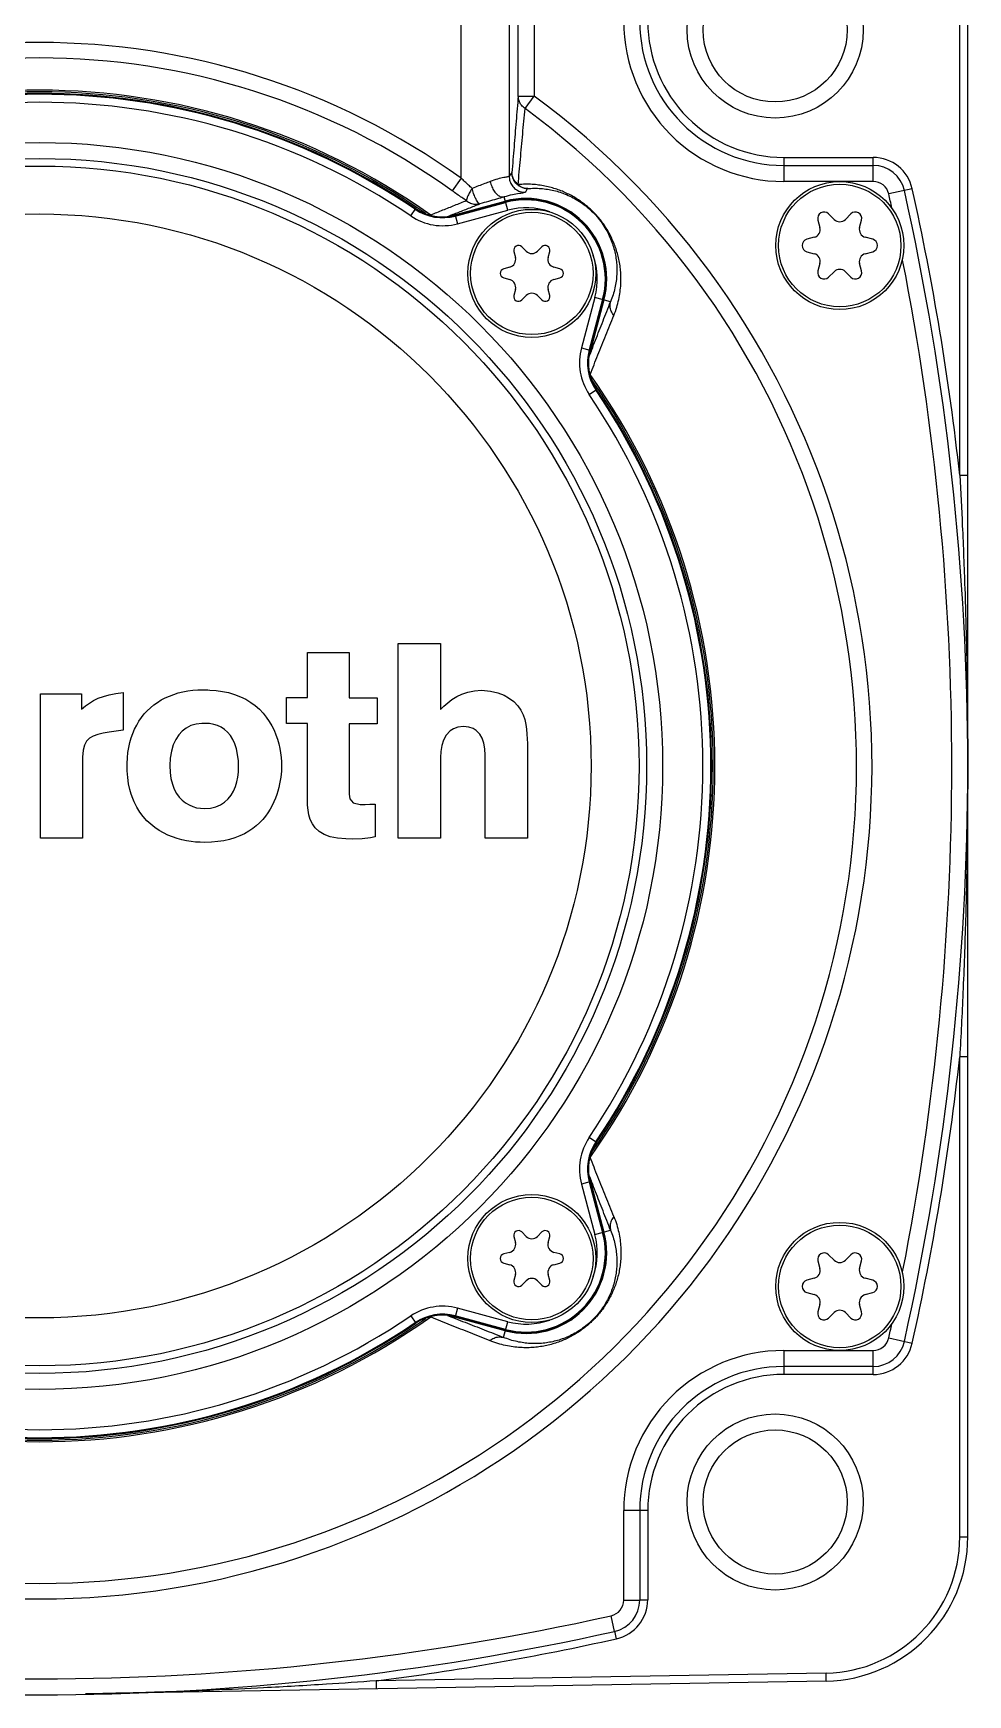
# Model space of a CAD drawing. Header units: millimetres. Extents: x -3388 to 4307, y 243 to 4457.
# Drawn here: x -3269.8 to -3211.4, y 1389.6 to 1493.3 of the extents above; entities that cross this region are included whole.
import ezdxf

# ---------------------------------------------------------------- set-up
doc = ezdxf.new("R2010")
doc.units = ezdxf.units.MM

msp = doc.modelspace()

# ---------------------------------------------------------------- linework, layer by layer
at = {"color": 9, "linetype": 'Continuous'}
for p, q in [((-3243.05975, 1484.29165), (-3243.05975, 1505.58869)), ((-3240.06078, 1505.18869), (-3240.06078, 1484.40998)), ((-3239.49504, 1489.42012), (-3239.49504, 1501.64971)), ((-3238.49538, 1501.64971), (-3238.49538, 1489.41998)), ((-3211.90407, 1465.75459), (-3211.90407, 1495.73201)), ((-3239.49504, 1489.41998), (-3238.49538, 1489.41998)), ((-3239.0694, 1488.64312), (-3238.49538, 1489.41998)), ((-3222.90407, 1485.58869), (-3217.3171, 1485.58869)), ((-3222.90407, 1485.58869), (-3222.90407, 1484.08869)), ((-3217.31683, 1484.08869), (-3217.31683, 1485.58869)), ((-3243.05974, 1484.29164), (-3243.62298, 1483.50693)), ((-3217.31683, 1484.08869), (-3222.90403, 1484.08869)), ((-3243.85597, 1481.904), (-3240.3013, 1482.85647)), ((-3243.42541, 1481.9299), (-3240.27893, 1482.77299)), ((-3240.14957, 1482.2902), (-3240.37262, 1483.12265)), ((-3214.87688, 1483.63316), (-3216.34084, 1483.30648)), ((-3246.20403, 1481.93473), (-3245.89475, 1482.3926)), ((-3244.97032, 1481.97765), (-3244.96268, 1481.9884)), ((-3243.43906, 1481.98082), (-3243.29605, 1481.4471)), ((-3243.29601, 1481.44711), (-3240.14957, 1482.2902)), ((-3234.70257, 1476.84319), (-3235.54565, 1473.69675)), ((-3234.1363, 1476.69147), (-3235.08877, 1473.1368)), ((-3234.21977, 1476.71383), (-3235.06287, 1473.56735)), ((-3233.72295, 1476.58071), (-3234.70257, 1476.8432)), ((-3235.54566, 1473.69671), (-3235.01195, 1473.5537)), ((-3235.00436, 1472.03008), (-3235.01512, 1472.02244)), ((-3235.05805, 1470.78872), (-3234.60016, 1471.09801)), ((-3211.90407, 1465.75459), (-3211.40407, 1465.75459)), ((-3211.40407, 1429.42279), (-3211.90407, 1429.42279)), ((-3211.90407, 1399.44538), (-3211.90407, 1429.42279)), ((-3234.60016, 1424.07937), (-3235.05803, 1424.38866)), ((-3235.01512, 1423.15494), (-3235.00436, 1423.1473)), ((-3235.01195, 1421.62368), (-3235.54566, 1421.48067)), ((-3235.54565, 1421.48063), (-3234.70257, 1418.33419)), ((-3235.08877, 1422.04059), (-3234.1363, 1418.48592)), ((-3235.06287, 1421.61004), (-3234.21977, 1418.46355)), ((-3234.70257, 1418.33419), (-3233.72297, 1418.59667)), ((-3246.20404, 1413.24267), (-3245.89475, 1412.78479)), ((-3244.96268, 1413.18898), (-3244.97033, 1413.19974)), ((-3240.3013, 1412.32092), (-3243.85597, 1413.27339)), ((-3243.29605, 1413.73029), (-3243.43906, 1413.19657)), ((-3240.27893, 1412.40439), (-3243.42541, 1413.24749)), ((-3240.14957, 1412.88719), (-3243.29601, 1413.73027)), ((-3240.41205, 1411.90757), (-3240.14957, 1412.88719)), ((-3222.90407, 1411.08869), (-3222.90407, 1409.58869)), ((-3222.90403, 1411.08869), (-3217.31683, 1411.08869)), ((-3217.31683, 1409.58869), (-3217.31683, 1411.08869)), ((-3216.34084, 1411.8709), (-3214.87684, 1411.54421)), ((-3217.3171, 1409.58869), (-3222.90407, 1409.58869)), ((-3231.40407, 1401.08869), (-3232.90407, 1401.08869)), ((-3232.90407, 1395.50146), (-3232.90407, 1401.08865)), ((-3231.40407, 1401.08869), (-3231.40407, 1395.52686)), ((-3211.90407, 1399.44536), (-3211.40407, 1399.44536)), ((-3231.90407, 1395.52659), (-3231.40407, 1395.52659)), ((-3233.46849, 1393.54946), (-3233.68628, 1394.52546)), ((-3232.90407, 1395.50145), (-3231.90407, 1395.50145)), ((-3233.3596, 1393.08663), (-3233.46323, 1393.55103)), ((-3220.25574, 1390.94666), (-3248.37001, 1390.45592)), ((-3248.37001, 1390.45592), (-3248.36129, 1389.956)), ((-3220.247, 1390.44673), (-3220.25573, 1390.94666))]:
    msp.add_line(p, q, dxfattribs=at)
at = {"color": 7, "linetype": 'Continuous'}
for p, q in [((-3211.40407, 1399.44536), (-3211.40407, 1495.73202)), ((-3222.90407, 1485.08869), (-3217.31683, 1485.08869)), ((-3239.88692, 1484.6412), (-3240.06078, 1484.40998)), ((-3243.43906, 1481.98082), (-3240.29257, 1482.82391)), ((-3220.7677, 1481.67783), (-3220.64294, 1481.2122)), ((-3219.75762, 1481.72333), (-3220.09849, 1482.0642)), ((-3218.70965, 1482.0642), (-3219.05052, 1481.72333)), ((-3218.16521, 1481.2122), (-3218.04044, 1481.67783)), ((-3220.99649, 1480.59983), (-3221.46212, 1480.47506)), ((-3217.34602, 1480.47506), (-3217.81165, 1480.59983)), ((-3239.76761, 1479.72152), (-3239.66704, 1479.3462)), ((-3238.99848, 1479.7322), (-3239.27323, 1480.00695)), ((-3238.01663, 1480.00695), (-3238.29137, 1479.7322)), ((-3237.62281, 1479.3462), (-3237.52224, 1479.72152)), ((-3221.46212, 1479.70232), (-3220.99649, 1479.57756)), ((-3217.81165, 1479.57756), (-3217.34602, 1479.70232)), ((-3240.0206, 1478.73383), (-3240.39591, 1478.63327)), ((-3236.89394, 1478.63327), (-3237.26926, 1478.73383)), ((-3220.64294, 1478.96518), (-3220.7677, 1478.49956)), ((-3218.04044, 1478.49956), (-3218.16521, 1478.96518)), ((-3240.39591, 1478.06241), (-3240.0206, 1477.96184)), ((-3237.26926, 1477.96184), (-3236.89394, 1478.06241)), ((-3220.09849, 1478.11319), (-3219.75762, 1478.45405)), ((-3219.05052, 1478.45405), (-3218.70965, 1478.11319)), ((-3239.66704, 1477.34947), (-3239.76761, 1476.97416)), ((-3239.27323, 1476.68873), (-3238.99848, 1476.96347)), ((-3238.29137, 1476.96347), (-3238.01663, 1476.68873)), ((-3237.52224, 1476.97416), (-3237.62281, 1477.34947)), ((-3234.16885, 1476.70019), (-3235.01195, 1473.5537)), ((-3252.67112, 1454.66894), (-3250.05572, 1454.66894)), ((-3252.67112, 1451.86426), (-3252.67112, 1454.66894)), ((-3250.05572, 1454.66894), (-3250.05572, 1451.84707)), ((-3246.99383, 1455.2367), (-3244.34424, 1455.2367)), ((-3246.99383, 1443.0893), (-3246.99383, 1455.2367)), ((-3244.34424, 1455.2367), (-3244.34424, 1451.12427)), ((-3269.34666, 1452.08797), (-3266.78282, 1452.08797)), ((-3269.34666, 1443.0893), (-3269.34666, 1452.08797)), ((-3266.78282, 1452.08797), (-3266.78282, 1451.14161)), ((-3266.29227, 1451.51587), (-3266.02591, 1451.67397)), ((-3266.02591, 1451.67397), (-3265.73554, 1451.81272)), ((-3265.73554, 1451.81272), (-3265.41372, 1451.93211)), ((-3265.41372, 1451.93211), (-3265.05298, 1452.03214)), ((-3265.05298, 1452.03214), (-3264.64586, 1452.11279)), ((-3264.64586, 1452.11279), (-3264.18491, 1452.17408)), ((-3264.18491, 1452.17408), (-3264.18491, 1449.83402)), ((-3262.25852, 1451.40076), (-3262.0336, 1451.56152)), ((-3262.0336, 1451.56152), (-3261.79665, 1451.70791)), ((-3261.79665, 1451.70791), (-3261.54806, 1451.83974)), ((-3261.54806, 1451.83974), (-3261.28818, 1451.95679)), ((-3261.28818, 1451.95679), (-3261.0174, 1452.05889)), ((-3261.0174, 1452.05889), (-3260.7361, 1452.14582)), ((-3260.7361, 1452.14582), (-3260.44466, 1452.21739)), ((-3260.44466, 1452.21739), (-3260.14345, 1452.2734)), ((-3260.14345, 1452.2734), (-3259.83283, 1452.31365)), ((-3259.83283, 1452.31365), (-3259.5132, 1452.33794)), ((-3259.5132, 1452.33794), (-3259.18492, 1452.34593)), ((-3259.18492, 1452.34593), (-3259.03526, 1452.34561)), ((-3259.03526, 1452.34561), (-3258.89316, 1452.34096)), ((-3258.89316, 1452.34096), (-3258.75486, 1452.32878)), ((-3258.75486, 1452.32878), (-3258.36309, 1452.29912)), ((-3258.36309, 1452.29912), (-3257.97369, 1452.24795)), ((-3257.97369, 1452.24795), (-3257.58917, 1452.17033)), ((-3257.58917, 1452.17033), (-3257.21202, 1452.0613)), ((-3257.21202, 1452.0613), (-3256.84477, 1451.91594)), ((-3256.84477, 1451.91594), (-3256.50995, 1451.74964)), ((-3256.50995, 1451.74964), (-3256.20307, 1451.56187)), ((-3256.20307, 1451.56187), (-3255.92313, 1451.35473)), ((-3253.97874, 1451.86426), (-3252.67112, 1451.86426)), ((-3253.97874, 1450.24699), (-3253.97874, 1451.86426)), ((-3250.05572, 1451.84707), (-3248.30097, 1451.84707)), ((-3248.30097, 1451.84707), (-3248.30097, 1450.22977)), ((-3243.9027, 1451.53483), (-3243.6376, 1451.73439)), ((-3243.6376, 1451.73439), (-3243.34001, 1451.91802)), ((-3243.34001, 1451.91802), (-3243.00773, 1452.07666)), ((-3243.00773, 1452.07666), (-3242.63854, 1452.20121)), ((-3242.63854, 1452.20121), (-3242.23027, 1452.2826)), ((-3242.23027, 1452.2826), (-3241.78067, 1452.31175)), ((-3241.78067, 1452.31175), (-3241.23411, 1452.26578)), ((-3241.23411, 1452.26578), (-3240.76329, 1452.15044)), ((-3240.76329, 1452.15044), (-3240.37953, 1451.99958)), ((-3240.37953, 1451.99958), (-3240.09415, 1451.84707)), ((-3240.09415, 1451.84707), (-3239.77799, 1451.60453)), ((-3239.77799, 1451.60453), (-3239.52649, 1451.3436)), ((-3266.78282, 1451.14161), (-3266.54209, 1451.33842)), ((-3266.54209, 1451.33842), (-3266.29227, 1451.51587)), ((-3263.18952, 1450.38831), (-3263.03039, 1450.61795)), ((-3263.03039, 1450.61795), (-3262.85735, 1450.83422)), ((-3262.85735, 1450.83422), (-3262.67077, 1451.0369)), ((-3262.67077, 1451.0369), (-3262.47103, 1451.22582)), ((-3262.47103, 1451.22582), (-3262.25852, 1451.40076)), ((-3255.92313, 1451.35473), (-3255.66916, 1451.13031)), ((-3255.66916, 1451.13031), (-3255.44015, 1450.89073)), ((-3255.44015, 1450.89073), (-3255.23513, 1450.63807)), ((-3255.23513, 1450.63807), (-3255.05311, 1450.37444)), ((-3244.34424, 1451.12427), (-3244.13751, 1451.32843)), ((-3244.13751, 1451.32843), (-3243.9027, 1451.53483)), ((-3239.52649, 1451.3436), (-3239.33198, 1451.06758)), ((-3239.33198, 1451.06758), (-3239.18683, 1450.7798)), ((-3239.18683, 1450.7798), (-3239.08337, 1450.48353)), ((-3265.76313, 1449.55105), (-3266.04611, 1449.45424)), ((-3265.43454, 1449.62692), (-3265.76313, 1449.55105)), ((-3265.06213, 1449.69638), (-3265.43454, 1449.62692)), ((-3264.18491, 1449.83402), (-3265.06213, 1449.69638)), ((-3263.67946, 1449.33989), (-3263.57972, 1449.62108)), ((-3263.57972, 1449.62108), (-3263.46456, 1449.88967)), ((-3263.46456, 1449.88967), (-3263.33438, 1450.14548)), ((-3263.33438, 1450.14548), (-3263.18952, 1450.38831)), ((-3260.70895, 1449.5311), (-3260.89706, 1449.23925)), ((-3260.49227, 1449.77061), (-3260.70895, 1449.5311)), ((-3260.25183, 1449.95447), (-3260.49227, 1449.77061)), ((-3259.94418, 1450.10678), (-3260.25183, 1449.95447)), ((-3259.61351, 1450.19789), (-3259.94418, 1450.10678)), ((-3259.27144, 1450.24699), (-3259.61351, 1450.19789)), ((-3259.04726, 1450.24699), (-3259.27144, 1450.24699)), ((-3258.77877, 1450.2322), (-3259.04726, 1450.24699)), ((-3258.52231, 1450.18734), (-3258.77877, 1450.2322)), ((-3258.27953, 1450.11164), (-3258.52231, 1450.18734)), ((-3258.05206, 1450.00438), (-3258.27953, 1450.11164)), ((-3257.84155, 1449.86478), (-3258.05206, 1450.00438)), ((-3257.64964, 1449.6921), (-3257.84155, 1449.86478)), ((-3257.47799, 1449.4856), (-3257.64964, 1449.6921)), ((-3257.32823, 1449.24451), (-3257.47799, 1449.4856)), ((-3255.05311, 1450.37444), (-3254.89311, 1450.10195)), ((-3254.89311, 1450.10195), (-3254.75413, 1449.82269)), ((-3254.75413, 1449.82269), (-3254.6352, 1449.53877)), ((-3254.6352, 1449.53877), (-3254.53532, 1449.25228)), ((-3252.67112, 1450.24699), (-3253.97874, 1450.24699)), ((-3252.67065, 1445.73895), (-3252.67112, 1450.24699)), ((-3248.30097, 1450.22977), (-3250.05572, 1450.22977)), ((-3250.05572, 1450.22977), (-3250.05572, 1446.03144)), ((-3244.00164, 1449.5122), (-3244.1734, 1449.20489)), ((-3243.74193, 1449.78225), (-3244.00164, 1449.5122)), ((-3243.54701, 1449.90716), (-3243.74193, 1449.78225)), ((-3243.27171, 1450.01294), (-3243.54701, 1449.90716)), ((-3242.91611, 1450.05755), (-3243.27171, 1450.01294)), ((-3242.58475, 1450.01744), (-3242.91611, 1450.05755)), ((-3242.31839, 1449.92), (-3242.58475, 1450.01744)), ((-3242.12475, 1449.79958), (-3242.31839, 1449.92)), ((-3241.90345, 1449.5763), (-3242.12475, 1449.79958)), ((-3241.74814, 1449.31577), (-3241.90345, 1449.5763)), ((-3239.08337, 1450.48353), (-3239.01398, 1450.1821)), ((-3239.01398, 1450.1821), (-3238.971, 1449.8788)), ((-3238.971, 1449.8788), (-3238.94679, 1449.57695)), ((-3238.94679, 1449.57695), (-3238.93369, 1449.27985)), ((-3266.68593, 1448.56717), (-3266.71383, 1448.14786)), ((-3266.60339, 1448.89295), (-3266.68593, 1448.56717)), ((-3266.46805, 1449.13971), (-3266.60339, 1448.89295)), ((-3266.28169, 1449.32197), (-3266.46805, 1449.13971)), ((-3266.04611, 1449.45424), (-3266.28169, 1449.32197)), ((-3263.88244, 1448.4228), (-3263.8312, 1448.74055)), ((-3263.8312, 1448.74055), (-3263.76341, 1449.04632)), ((-3263.76341, 1449.04632), (-3263.67946, 1449.33989)), ((-3261.16824, 1448.51171), (-3261.24166, 1448.08264)), ((-3261.05176, 1448.89834), (-3261.16824, 1448.51171)), ((-3260.89706, 1449.23925), (-3261.05176, 1448.89834)), ((-3257.20201, 1448.96809), (-3257.32823, 1449.24451)), ((-3257.10097, 1448.65558), (-3257.20201, 1448.96809)), ((-3257.02677, 1448.30624), (-3257.10097, 1448.65558)), ((-3254.53532, 1449.25228), (-3254.45352, 1448.96534)), ((-3254.45352, 1448.96534), (-3254.38879, 1448.68003)), ((-3254.38879, 1448.68003), (-3254.34017, 1448.39846)), ((-3244.32575, 1448.50142), (-3244.34304, 1448.11671)), ((-3244.27539, 1448.86605), (-3244.32575, 1448.50142)), ((-3244.1734, 1449.20489), (-3244.27539, 1448.86605)), ((-3241.64733, 1449.01226), (-3241.74814, 1449.31577)), ((-3241.58955, 1448.66003), (-3241.64733, 1449.01226)), ((-3241.56331, 1448.25335), (-3241.58955, 1448.66003)), ((-3238.93369, 1449.27985), (-3238.92407, 1448.9908)), ((-3238.92407, 1448.9908), (-3238.92407, 1443.0893)), ((-3266.71383, 1448.14786), (-3266.71383, 1443.0893)), ((-3263.9338, 1447.7521), (-3263.91676, 1448.09325)), ((-3263.93079, 1447.28539), (-3263.9338, 1447.7521)), ((-3263.91676, 1448.09325), (-3263.88244, 1448.4228)), ((-3261.24166, 1448.08264), (-3261.26721, 1447.61443)), ((-3261.26721, 1447.61443), (-3261.24818, 1447.18693)), ((-3256.98104, 1447.91931), (-3257.02677, 1448.30624)), ((-3256.96543, 1447.49404), (-3256.98104, 1447.91931)), ((-3256.97718, 1447.19418), (-3256.96543, 1447.49404)), ((-3254.34017, 1448.39846), (-3254.30667, 1448.12275)), ((-3254.30667, 1448.12275), (-3254.28729, 1447.85498)), ((-3254.28307, 1447.43711), (-3254.29235, 1447.26366)), ((-3254.28729, 1447.85498), (-3254.28172, 1447.59725)), ((-3254.28172, 1447.59725), (-3254.28307, 1447.43711)), ((-3244.34384, 1447.71767), (-3244.34424, 1443.0893)), ((-3244.34304, 1448.11671), (-3244.34384, 1447.71767)), ((-3241.55711, 1447.78647), (-3241.56331, 1448.25335)), ((-3241.55711, 1443.0893), (-3241.55711, 1447.78647)), ((-3263.89646, 1446.85906), (-3263.93079, 1447.28539)), ((-3263.83742, 1446.4734), (-3263.89646, 1446.85906)), ((-3263.7603, 1446.12869), (-3263.83742, 1446.4734)), ((-3261.24818, 1447.18693), (-3261.19315, 1446.8009)), ((-3261.19315, 1446.8009), (-3261.10523, 1446.45509)), ((-3261.10523, 1446.45509), (-3260.98751, 1446.14823)), ((-3257.16682, 1446.30163), (-3257.0762, 1446.59253)), ((-3257.0762, 1446.59253), (-3257.01355, 1446.89186)), ((-3257.01355, 1446.89186), (-3256.97718, 1447.19418)), ((-3254.40113, 1446.4657), (-3254.45075, 1446.24739)), ((-3254.36124, 1446.67793), (-3254.40113, 1446.4657)), ((-3254.33033, 1446.88263), (-3254.36124, 1446.67793)), ((-3254.30761, 1447.07836), (-3254.33033, 1446.88263)), ((-3254.29235, 1447.26366), (-3254.30761, 1447.07836)), ((-3263.67172, 1445.82524), (-3263.7603, 1446.12869)), ((-3263.57832, 1445.56333), (-3263.67172, 1445.82524)), ((-3263.4867, 1445.34326), (-3263.57832, 1445.56333)), ((-3263.31787, 1445.00872), (-3263.4867, 1445.34326)), ((-3260.98751, 1446.14823), (-3260.8431, 1445.87906)), ((-3260.8431, 1445.87906), (-3260.6751, 1445.6463)), ((-3260.6751, 1445.6463), (-3260.48661, 1445.44869)), ((-3260.48661, 1445.44869), (-3260.28073, 1445.28495)), ((-3258.09786, 1445.16376), (-3257.84234, 1445.33099)), ((-3257.84234, 1445.33099), (-3257.62316, 1445.53383)), ((-3257.62316, 1445.53383), (-3257.43862, 1445.76684)), ((-3257.43862, 1445.76684), (-3257.28707, 1446.02459)), ((-3257.28707, 1446.02459), (-3257.16682, 1446.30163)), ((-3254.76193, 1445.34213), (-3254.87173, 1445.11504)), ((-3254.66569, 1445.57035), (-3254.76193, 1445.34213)), ((-3254.58227, 1445.79827), (-3254.66569, 1445.57035)), ((-3254.51087, 1446.02442), (-3254.58227, 1445.79827)), ((-3254.45075, 1446.24739), (-3254.51087, 1446.02442)), ((-3252.6697, 1445.44413), (-3252.67065, 1445.73895)), ((-3252.65806, 1445.14177), (-3252.6697, 1445.44413)), ((-3250.05572, 1446.03144), (-3250.06194, 1445.82707)), ((-3250.06194, 1445.82707), (-3250.01496, 1445.54527)), ((-3250.01496, 1445.54527), (-3249.81633, 1445.29574)), ((-3263.12843, 1444.70276), (-3263.31787, 1445.00872)), ((-3262.92026, 1444.4243), (-3263.12843, 1444.70276)), ((-3262.69526, 1444.17227), (-3262.92026, 1444.4243)), ((-3260.28073, 1445.28495), (-3260.06056, 1445.15382)), ((-3260.06056, 1445.15382), (-3259.82921, 1445.05404)), ((-3259.82921, 1445.05404), (-3259.58978, 1444.98435)), ((-3259.58978, 1444.98435), (-3259.34536, 1444.94345)), ((-3259.34536, 1444.94345), (-3259.09906, 1444.93011)), ((-3259.09906, 1444.93011), (-3258.72454, 1444.95788)), ((-3258.72454, 1444.95788), (-3258.39136, 1445.03757)), ((-3258.39136, 1445.03757), (-3258.09786, 1445.16376)), ((-3255.29019, 1444.455), (-3255.46193, 1444.24688)), ((-3255.13509, 1444.67003), (-3255.29019, 1444.455)), ((-3254.99586, 1444.89052), (-3255.13509, 1444.67003)), ((-3254.87173, 1445.11504), (-3254.99586, 1444.89052)), ((-3252.62934, 1444.83778), (-3252.65806, 1445.14177)), ((-3252.57482, 1444.53802), (-3252.62934, 1444.83778)), ((-3252.48622, 1444.24839), (-3252.57482, 1444.53802)), ((-3249.81633, 1445.29574), (-3249.36891, 1445.18851)), ((-3249.36891, 1445.18851), (-3249.05032, 1445.18868)), ((-3249.05032, 1445.18868), (-3248.75599, 1445.19335)), ((-3248.75599, 1445.19335), (-3248.43851, 1445.20559)), ((-3248.43851, 1445.20559), (-3248.43851, 1443.15792)), ((-3262.45531, 1443.9456), (-3262.69526, 1444.17227)), ((-3262.20232, 1443.74324), (-3262.45531, 1443.9456)), ((-3261.93815, 1443.56408), (-3262.20232, 1443.74324)), ((-3261.66473, 1443.40707), (-3261.93815, 1443.56408)), ((-3261.38393, 1443.27114), (-3261.66473, 1443.40707)), ((-3261.09765, 1443.15521), (-3261.38393, 1443.27114)), ((-3256.59691, 1443.36044), (-3256.88454, 1443.22409)), ((-3256.33052, 1443.51236), (-3256.59691, 1443.36044)), ((-3256.08459, 1443.6784), (-3256.33052, 1443.51236)), ((-3255.85836, 1443.85714), (-3256.08459, 1443.6784)), ((-3255.65106, 1444.04711), (-3255.85836, 1443.85714)), ((-3255.46193, 1444.24688), (-3255.65106, 1444.04711)), ((-3252.35528, 1443.97477), (-3252.48622, 1444.24839)), ((-3252.17376, 1443.72303), (-3252.35528, 1443.97477)), ((-3251.93337, 1443.49905), (-3252.17376, 1443.72303)), ((-3251.62587, 1443.30872), (-3251.93337, 1443.49905)), ((-3251.24299, 1443.15792), (-3251.62587, 1443.30872)), ((-3266.71383, 1443.0893), (-3269.34666, 1443.0893)), ((-3260.80777, 1443.05821), (-3261.09765, 1443.15521)), ((-3260.5162, 1442.97908), (-3260.80777, 1443.05821)), ((-3260.22482, 1442.91674), (-3260.5162, 1442.97908)), ((-3259.93552, 1442.87012), (-3260.22482, 1442.91674)), ((-3259.6502, 1442.83815), (-3259.93552, 1442.87012)), ((-3259.37075, 1442.81974), (-3259.6502, 1442.83815)), ((-3259.09906, 1442.81385), (-3259.37075, 1442.81974)), ((-3258.66796, 1442.82644), (-3259.09906, 1442.81385)), ((-3258.26268, 1442.86328), (-3258.66796, 1442.82644)), ((-3257.88247, 1442.9229), (-3258.26268, 1442.86328)), ((-3257.52655, 1443.00388), (-3257.88247, 1442.9229)), ((-3257.19416, 1443.10475), (-3257.52655, 1443.00388)), ((-3256.88454, 1443.22409), (-3257.19416, 1443.10475)), ((-3250.79322, 1443.07637), (-3251.24299, 1443.15792)), ((-3250.27069, 1443.03304), (-3250.79322, 1443.07637)), ((-3249.83215, 1443.02029), (-3250.27069, 1443.03304)), ((-3249.23765, 1443.04835), (-3249.83215, 1443.02029)), ((-3248.73486, 1443.107), (-3249.23765, 1443.04835)), ((-3248.43851, 1443.15792), (-3248.73486, 1443.107)), ((-3244.34424, 1443.0893), (-3246.99383, 1443.0893)), ((-3238.92407, 1443.0893), (-3241.55711, 1443.0893)), ((-3235.01195, 1421.62368), (-3234.16885, 1418.4772)), ((-3238.99848, 1418.21391), (-3239.27323, 1418.48866)), ((-3238.01663, 1418.48866), (-3238.29137, 1418.21391)), ((-3239.76761, 1418.20323), (-3239.66704, 1417.82791)), ((-3237.62281, 1417.82791), (-3237.52224, 1418.20323)), ((-3240.0206, 1417.21554), (-3240.39591, 1417.11498)), ((-3240.39591, 1416.54412), (-3240.0206, 1416.44355)), ((-3236.89394, 1417.11498), (-3237.26926, 1417.21554)), ((-3237.26926, 1416.44355), (-3236.89394, 1416.54412)), ((-3220.7677, 1416.67783), (-3220.64294, 1416.2122)), ((-3219.75762, 1416.72333), (-3220.09849, 1417.0642)), ((-3218.70965, 1417.0642), (-3219.05052, 1416.72333)), ((-3218.16521, 1416.2122), (-3218.04044, 1416.67783)), ((-3239.66704, 1415.83118), (-3239.76761, 1415.45587)), ((-3239.27323, 1415.17044), (-3238.99848, 1415.44518)), ((-3238.29137, 1415.44518), (-3238.01663, 1415.17044)), ((-3237.52224, 1415.45587), (-3237.62281, 1415.83118)), ((-3220.99649, 1415.59983), (-3221.46212, 1415.47506)), ((-3217.34602, 1415.47506), (-3217.81165, 1415.59983)), ((-3221.46212, 1414.70232), (-3220.99649, 1414.57756)), ((-3217.81165, 1414.57756), (-3217.34602, 1414.70232)), ((-3240.29257, 1412.35347), (-3243.43906, 1413.19657)), ((-3220.64294, 1413.96518), (-3220.7677, 1413.49956)), ((-3220.09849, 1413.11319), (-3219.75762, 1413.45405)), ((-3219.05052, 1413.45405), (-3218.70965, 1413.11319)), ((-3218.04044, 1413.49956), (-3218.16521, 1413.96518)), ((-3217.31683, 1410.08869), (-3222.90407, 1410.08869)), ((-3231.90407, 1401.08869), (-3231.90407, 1395.50145)), ((-3220.247, 1390.44673), (-3266.52442, 1389.63896))]:
    msp.add_line(p, q, dxfattribs=at)
at = {"color": 9, "linetype": 'Continuous'}
for centre, radius in [((-3223.44213, 1493.55063), 5.49999), ((-3269.40407, 1447.58869), 38.93251), ((-3269.40407, 1447.58869), 37.93495), ((-3269.40407, 1447.58869), 37.46092), ((-3269.40407, 1447.58869), 34.46822), ((-3223.44213, 1401.62675), 5.49999)]:
    msp.add_circle(centre, radius, dxfattribs=at)
at = {"color": 7, "linetype": 'Continuous'}
for centre, radius in [((-3223.44213, 1493.55063), 4.5), ((-3219.40407, 1480.08869), 4), ((-3219.40407, 1480.08869), 3.82502), ((-3238.64493, 1478.34784), 4), ((-3238.64493, 1478.34784), 3.82502), ((-3238.64493, 1416.82955), 4), ((-3238.64493, 1416.82955), 3.82502), ((-3219.40407, 1415.08869), 4), ((-3219.40407, 1415.08869), 3.82502), ((-3223.44213, 1401.62675), 4.5)]:
    msp.add_circle(centre, radius, dxfattribs=at)
at = {"color": 9, "linetype": 'Continuous'}
for centre, radius, start, end in [((-3222.90407, 1494.08869), 10, 179.9997715, 270.0002285), ((-3222.90407, 1494.08869), 8.5, 179.9999705, 270.0000295), ((-3269.40407, 1447.58869), 45.17887, 54.3303048, 125.6696952), ((-3269.40407, 1447.58869), 44.21294, 54.3302972, 125.6697028), ((-3269.40407, 1447.58869), 52.01157, 126.4602999, 53.5397001), ((-3269.40407, 1447.58869), 42.1986, 54.6057372, 125.3942196), ((-3269.40407, 1447.58869), 41.94729, 55.9617886, 124.0382114), ((-3269.40407, 1447.58869), 41.44743, 55.9617886, 124.0382114), ((-3269.40407, 1447.58869), 51.04565, 126.4601986, 53.5398645), ((-3217.31683, 1483.08869), 2.49996, 12.5738371, 90.0062463), ((-3217.31683, 1483.08869), 1, 12.5790648, 90.0001872), ((-3238.99848, 1477.99428), 5.0337, 345, 105), ((-3238.99848, 1477.99428), 4.94729, 345, 105), ((-3376.40407, 1447.58869), 164, 12.2695315, 12.5793433), ((-3376.40407, 1447.58869), 165.5, 6.3016975, 12.5792618), ((-3244.21552, 1484.87859), 3.55254, 235.9617886, 285.0006479), ((-3244.21552, 1484.87859), 3.05271, 235.9617886, 285), ((-3238.99848, 1477.99428), 4.44746, 70.5830518, 105.0000788), ((-3238.99848, 1477.99428), 4.44746, 344.9999212, 19.4016791), ((-3376.40407, 1447.58869), 164, 348.8963106, 11.1030785), ((-3232.11417, 1472.77725), 3.55254, 164.9993544, 214.0382114), ((-3232.11417, 1472.77725), 3.05271, 165, 214.0382114), ((-3269.40407, 1447.58869), 42.1986, 324.6056234, 35.3941898), ((-3269.40407, 1447.58869), 41.44745, 325.9617886, 34.0382114), ((-3269.40407, 1447.58869), 41.94729, 325.9617886, 34.0382114), ((-3376.40407, 1447.58869), 165.5, 347.4207384, 353.6983025), ((-3232.11417, 1422.40014), 3.55254, 145.9617886, 195.0006479), ((-3232.11417, 1422.40014), 3.05271, 145.9617886, 195), ((-3238.99848, 1417.1831), 5.0337, 255, 15), ((-3238.99848, 1417.1831), 4.94729, 255, 15), ((-3238.99848, 1417.1831), 4.44746, 340.5890018, 15.0000788), ((-3269.40407, 1447.58869), 42.1986, 234.6056248, 305.3941883), ((-3269.40407, 1447.58869), 41.44745, 235.9617886, 304.0382114), ((-3244.21552, 1410.29879), 3.55254, 74.9993544, 124.0382114), ((-3244.21552, 1410.29879), 3.05271, 75, 124.0382114), ((-3269.40407, 1447.58869), 41.94729, 235.9617886, 304.0382114), ((-3238.99848, 1417.1831), 4.44746, 254.9999212, 289.4086207), ((-3376.40407, 1447.58869), 164, 347.4206567, 347.7304372), ((-3222.90407, 1401.08869), 10, 89.9997715, 180.0002285), ((-3217.31683, 1412.08869), 2.49996, 269.9937415, 347.4261746), ((-3217.31683, 1412.08869), 1, 269.9998128, 347.4209352), ((-3222.90407, 1401.08869), 8.5, 89.9999703, 180.0000297), ((-3220.40407, 1399.44536), 8.5, 270.9998816, 0.0001184), ((-3233.90407, 1395.52659), 2.49996, 282.5737199, 0.0062591), ((-3269.40407, 1554.58869), 164, 257.4206567, 282.5793433), ((-3233.90407, 1395.50145), 1, 282.5790648, 0.0001872), ((-3269.40407, 1554.61383), 165.5, 277.3016975, 282.57926)]:
    msp.add_arc(centre, radius, start, end, dxfattribs=at)
at = {"color": 7, "linetype": 'Continuous'}
for centre, radius, start, end in [((-3222.90407, 1494.08869), 9, 180, 270), ((-3269.40407, 1447.58869), 42.0987, 55.0209177, 124.979084), ((-3269.40407, 1447.58869), 42, 55.9617886, 124.0382114), ((-3217.31683, 1483.08869), 2, 12.579345, 90), ((-3238.99848, 1477.99428), 5, 345, 105), ((-3376.40407, 1447.58869), 165, 347.420655, 12.579345), ((-3244.21552, 1484.87859), 3, 235.9617886, 285), ((-3220.38133, 1481.78136), 0.4, 45, 195), ((-3219.40407, 1482.07689), 0.5, 225, 315), ((-3218.42681, 1481.78136), 0.4, 345, 135), ((-3221.1259, 1481.08279), 0.5, 285, 15), ((-3217.68224, 1481.08279), 0.5, 165, 255), ((-3239.48218, 1479.798), 0.2955, 45, 195), ((-3238.64493, 1480.08575), 0.5, 225, 315), ((-3237.80768, 1479.798), 0.2955, 345, 135), ((-3221.35859, 1480.08869), 0.4, 105, 255), ((-3221.1259, 1479.09459), 0.5, 345, 75), ((-3217.68224, 1479.09459), 0.5, 105, 195), ((-3217.44955, 1480.08869), 0.4, 285, 75), ((-3240.31943, 1478.34784), 0.2955, 105, 255), ((-3240.15001, 1479.2168), 0.5, 285, 15), ((-3237.13985, 1479.2168), 0.5, 165, 255), ((-3236.97043, 1478.34784), 0.2955, 285, 75), ((-3219.40407, 1478.1005), 0.5, 45, 135), ((-3240.15001, 1477.47888), 0.5, 345, 75), ((-3237.13985, 1477.47888), 0.5, 105, 195), ((-3220.38133, 1478.39603), 0.4, 165, 315), ((-3218.42681, 1478.39603), 0.4, 225, 15), ((-3239.48218, 1476.89768), 0.2955, 165, 315), ((-3238.64493, 1476.60992), 0.5, 45, 135), ((-3237.80768, 1476.89768), 0.2955, 225, 15), ((-3232.11417, 1472.77725), 3, 165, 214.0382114), ((-3269.40407, 1447.58869), 42.0987, 325.0209214, 34.9790803), ((-3269.40407, 1447.58869), 42, 325.9617886, 34.0382114), ((-3232.11417, 1422.40014), 3, 145.9617886, 195), ((-3238.99848, 1417.1831), 5, 255, 15), ((-3239.48218, 1418.27971), 0.2955, 45, 195), ((-3237.80768, 1418.27971), 0.2955, 345, 135), ((-3240.15001, 1417.69851), 0.5, 285, 15), ((-3238.64493, 1418.56746), 0.5, 225, 315), ((-3237.13985, 1417.69851), 0.5, 165, 255), ((-3240.31943, 1416.82955), 0.2955, 105, 255), ((-3240.15001, 1415.96059), 0.5, 345, 75), ((-3237.13985, 1415.96059), 0.5, 105, 195), ((-3236.97043, 1416.82955), 0.2955, 285, 75), ((-3220.38133, 1416.78136), 0.4, 45, 195), ((-3219.40407, 1417.07689), 0.5, 225, 315), ((-3218.42681, 1416.78136), 0.4, 345, 135), ((-3239.48218, 1415.37939), 0.2955, 165, 315), ((-3238.64493, 1415.09163), 0.5, 45, 135), ((-3237.80768, 1415.37939), 0.2955, 225, 15), ((-3221.35859, 1415.08869), 0.4, 105, 255), ((-3221.1259, 1416.08279), 0.5, 285, 15), ((-3217.68224, 1416.08279), 0.5, 165, 255), ((-3217.44955, 1415.08869), 0.4, 285, 75), ((-3221.1259, 1414.09459), 0.5, 345, 75), ((-3217.68224, 1414.09459), 0.5, 105, 195), ((-3244.21552, 1410.29879), 3, 75, 124.0382114), ((-3220.38133, 1413.39603), 0.4, 165, 315), ((-3219.40407, 1413.1005), 0.5, 45, 135), ((-3218.42681, 1413.39603), 0.4, 225, 15), ((-3269.40407, 1447.58869), 42.0987, 235.0209214, 304.9790803), ((-3269.40407, 1447.58869), 42, 235.9617886, 304.0382114), ((-3217.31683, 1412.08869), 2, 270, 347.420655), ((-3222.90407, 1401.08869), 9, 90, 180), ((-3220.40407, 1399.44536), 9, 271, 0), ((-3233.90407, 1395.50145), 2, 282.579345, 0), ((-3269.40407, 1554.58869), 165, 257.420655, 282.579345)]:
    msp.add_arc(centre, radius, start, end, dxfattribs=at)
at = {"color": 9, "linetype": 'Continuous'}
for points in [[(-3239.49504, 1489.42012), (-3239.6258, 1487.84458), (-3239.75642, 1486.25172), (-3239.88692, 1484.6412)], [(-3239.0694, 1488.64312), (-3239.29594, 1488.85453), (-3239.44273, 1489.12238), (-3239.49504, 1489.41998)], [(-3239.50121, 1483.89553), (-3239.35889, 1485.46859), (-3239.21528, 1487.05098), (-3239.06951, 1488.6432)], [(-3242.37638, 1483.65555), (-3242.60088, 1483.86038), (-3242.82878, 1484.07256), (-3243.05975, 1484.29165)], [(-3241.2384, 1484.08799), (-3241.59017, 1483.95115), (-3241.97218, 1483.80596), (-3242.37638, 1483.65555)], [(-3241.23843, 1484.08798), (-3241.1428, 1483.76268), (-3240.98886, 1483.47548), (-3240.79422, 1483.25848), (-3240.58079, 1483.13609), (-3240.37261, 1483.12267)], [(-3240.06078, 1484.40998), (-3240.15555, 1484.37614), (-3240.39553, 1484.3293), (-3240.77978, 1484.24025), (-3241.2384, 1484.08799)], [(-3240.06084, 1484.40998), (-3240.01121, 1484.09995), (-3239.8741, 1483.82916), (-3239.65653, 1483.60776), (-3239.37345, 1483.46093), (-3239.05115, 1483.41066)], [(-3238.90376, 1483.64209), (-3239.05113, 1483.65546), (-3239.18721, 1483.6882), (-3239.31302, 1483.7375), (-3239.42799, 1483.80128), (-3239.53443, 1483.88024), (-3239.63336, 1483.97681), (-3239.72499, 1484.0967), (-3239.80444, 1484.24458), (-3239.8631, 1484.42533), (-3239.88696, 1484.64124)], [(-3239.50114, 1483.89548), (-3239.70621, 1484.10223), (-3239.83893, 1484.35742), (-3239.8869, 1484.64104)], [(-3233.51773, 1475.72602), (-3233.33945, 1476.23063), (-3233.21199, 1476.72128), (-3233.12916, 1477.19642), (-3233.08566, 1477.65516), (-3233.07702, 1478.09699), (-3233.09942, 1478.52146), (-3233.14956, 1478.92856), (-3233.22475, 1479.31897), (-3233.3227, 1479.69292), (-3233.44132, 1480.05029), (-3233.57876, 1480.39108), (-3233.73329, 1480.71536), (-3233.90276, 1481.02208), (-3234.08348, 1481.30823), (-3234.27028, 1481.57036), (-3234.46009, 1481.80864), (-3234.65287, 1482.02706), (-3234.85125, 1482.23089), (-3235.06098, 1482.42636), (-3235.28758, 1482.61759), (-3235.53536, 1482.80561), (-3235.80587, 1482.98876), (-3236.09823, 1483.16336), (-3236.40977, 1483.32549), (-3236.73813, 1483.47201), (-3237.08318, 1483.60116), (-3237.44481, 1483.71112), (-3237.82291, 1483.79992), (-3238.21748, 1483.86542), (-3238.62863, 1483.90517), (-3239.05663, 1483.91636), (-3239.50121, 1483.89553)], [(-3239.50114, 1483.89548), (-3239.32263, 1483.76201), (-3239.11983, 1483.67576), (-3238.90397, 1483.64197)], [(-3242.73099, 1482.88487), (-3243.4776, 1482.58454), (-3244.22148, 1482.28577), (-3244.96266, 1481.98839)], [(-3242.73099, 1482.88487), (-3243.02455, 1483.08542), (-3243.3217, 1483.29269), (-3243.62299, 1483.50693)], [(-3243.29961, 1482.13949), (-3242.59268, 1482.41537), (-3241.88989, 1482.6902)], [(-3242.3764, 1483.65555), (-3242.52073, 1483.41451), (-3242.63511, 1483.19429), (-3242.70651, 1483.01195), (-3242.73102, 1482.88494)], [(-3242.73102, 1482.88494), (-3242.47379, 1482.73151), (-3242.18521, 1482.66396), (-3241.88993, 1482.69019)], [(-3241.88993, 1482.69019), (-3241.97197, 1482.73091), (-3242.06836, 1482.85856), (-3242.17502, 1483.06714), (-3242.28185, 1483.34192), (-3242.3764, 1483.65555)], [(-3240.37262, 1483.12265), (-3240.84457, 1482.98497), (-3241.35354, 1482.83991), (-3241.88989, 1482.6902)], [(-3239.05136, 1483.41064), (-3239.15822, 1483.3771), (-3239.42363, 1483.33376), (-3239.86199, 1483.25318), (-3240.37262, 1483.12265)], [(-3238.90397, 1483.64197), (-3238.48844, 1483.66214), (-3238.07824, 1483.64886), (-3237.67227, 1483.603), (-3237.26988, 1483.52456), (-3236.86971, 1483.41241), (-3236.47019, 1483.26408), (-3236.06992, 1483.07545), (-3235.66867, 1482.84089), (-3235.27424, 1482.55823), (-3234.90555, 1482.23682), (-3234.5701, 1481.88275), (-3234.26952, 1481.49794), (-3234.01357, 1481.09775), (-3233.8059, 1480.69745), (-3233.64088, 1480.29863), (-3233.51348, 1479.89985), (-3233.42053, 1479.4995), (-3233.36037, 1479.09624), (-3233.33251, 1478.68888), (-3233.33748, 1478.27653), (-3233.37661, 1477.859), (-3233.45196, 1477.43659), (-3233.5662, 1477.01031), (-3233.72297, 1476.58072)], [(-3244.92539, 1481.96545), (-3244.96269, 1481.98841)], [(-3243.92124, 1481.89734), (-3243.65464, 1482.00114)], [(-3243.65464, 1482.00114), (-3243.29961, 1482.13949)], [(-3234.89807, 1473.57824), (-3234.66491, 1474.17594), (-3234.19579, 1475.37564), (-3233.72295, 1476.58071)], [(-3233.51776, 1475.72606), (-3233.6776, 1475.98599), (-3233.74888, 1476.27956), (-3233.72296, 1476.58071)], [(-3235.00434, 1472.03006), (-3234.51303, 1473.25425), (-3234.01771, 1474.48619), (-3233.51773, 1475.72602)], [(-3235.09544, 1473.07145), (-3234.92137, 1473.51843)], [(-3234.92137, 1473.51843), (-3234.89807, 1473.57824)], [(-3235.00439, 1472.03013), (-3235.02729, 1472.06732)], [(-3211.90407, 1465.75459), (-3211.74544, 1462.59161), (-3211.59106, 1458.68739), (-3211.4986, 1455.47784), (-3211.43116, 1451.81068), (-3211.40407, 1447.58869)], [(-3211.40407, 1447.58869), (-3211.44599, 1442.33577), (-3211.54398, 1437.98988), (-3211.7083, 1433.42703), (-3211.90407, 1429.42279)], [(-3235.02729, 1423.11008), (-3235.00433, 1423.14735)], [(-3233.51777, 1419.45132), (-3234.01756, 1420.69114), (-3234.51288, 1421.92307), (-3235.00442, 1423.14722)], [(-3234.92138, 1421.65895), (-3235.09543, 1422.10586)], [(-3234.8981, 1421.5992), (-3234.92138, 1421.65895)], [(-3233.72297, 1418.59667), (-3234.19586, 1419.80199), (-3234.66498, 1421.00168), (-3234.8981, 1421.5992)], [(-3233.51777, 1419.45132), (-3233.34129, 1418.95279), (-3233.21453, 1418.46781), (-3233.13146, 1417.99797), (-3233.08694, 1417.54409), (-3233.07663, 1417.10667), (-3233.09683, 1416.68612), (-3233.14432, 1416.28257), (-3233.2165, 1415.89523), (-3233.31114, 1415.52387), (-3233.42627, 1415.16852), (-3233.56005, 1414.82928), (-3233.71076, 1414.50629), (-3233.87625, 1414.20055), (-3234.05324, 1413.91456), (-3234.23644, 1413.65234), (-3234.4225, 1413.41396), (-3234.61142, 1413.1954), (-3234.80633, 1412.99102), (-3235.01116, 1412.79569), (-3235.2313, 1412.60553), (-3235.47153, 1412.41824), (-3235.73382, 1412.23529), (-3236.01848, 1412.0594), (-3236.32316, 1411.89463), (-3236.64552, 1411.74428), (-3236.98435, 1411.61073), (-3237.33933, 1411.49575), (-3237.71051, 1411.40115), (-3238.09795, 1411.32894), (-3238.50142, 1411.28145), (-3238.92178, 1411.26125), (-3239.3591, 1411.27154), (-3239.81299, 1411.31603), (-3240.28292, 1411.3991), (-3240.76801, 1411.52587), (-3241.26674, 1411.70235)], [(-3233.51773, 1419.45136), (-3233.6776, 1419.19139), (-3233.74888, 1418.89783), (-3233.72296, 1418.59663)], [(-3233.72297, 1418.59667), (-3233.56825, 1418.17359), (-3233.45482, 1417.75357), (-3233.37921, 1417.33736), (-3233.33885, 1416.92583), (-3233.33173, 1416.51933), (-3233.35653, 1416.11772), (-3233.41267, 1415.72017), (-3233.50051, 1415.32563), (-3233.62149, 1414.93278), (-3233.77841, 1414.5402), (-3233.97573, 1414.14646), (-3234.21902, 1413.75218), (-3234.50733, 1413.36894), (-3234.82964, 1413.01494), (-3235.18354, 1412.6926), (-3235.56675, 1412.4042), (-3235.96113, 1412.16075), (-3236.35506, 1411.96326), (-3236.74767, 1411.80629), (-3237.14057, 1411.68524), (-3237.53521, 1411.59735), (-3237.93287, 1411.54117), (-3238.33457, 1411.51636), (-3238.74109, 1411.52346), (-3239.15266, 1411.56382), (-3239.56891, 1411.63943), (-3239.98895, 1411.75287), (-3240.41205, 1411.90759)], [(-3244.96271, 1413.18896), (-3243.73851, 1412.69765), (-3242.50657, 1412.20233), (-3241.26674, 1411.70235)], [(-3244.96264, 1413.18901), (-3244.92544, 1413.21192)], [(-3243.92131, 1413.28006), (-3243.47433, 1413.10599)], [(-3243.47433, 1413.10599), (-3243.41452, 1413.08269)], [(-3243.41452, 1413.08269), (-3242.81682, 1412.84954), (-3241.61712, 1412.38041), (-3240.41205, 1411.90757)], [(-3241.26671, 1411.70239), (-3241.00677, 1411.86222), (-3240.7132, 1411.9335), (-3240.41205, 1411.90759)], [(-3248.37001, 1390.45592), (-3251.4838, 1390.245), (-3255.4014, 1390.02112), (-3258.54306, 1389.87511), (-3262.2161, 1389.74238), (-3266.52442, 1389.63896)]]:
    msp.add_spline(points, degree=3, dxfattribs=at)
at = {"color": 7, "linetype": 'Continuous'}
msp.add_spline([(-3239.05115, 1483.41066), (-3239.00218, 1483.4878), (-3238.95306, 1483.56495), (-3238.90376, 1483.64209)], degree=3, dxfattribs=at)

doc.saveas('drawing.dxf')
